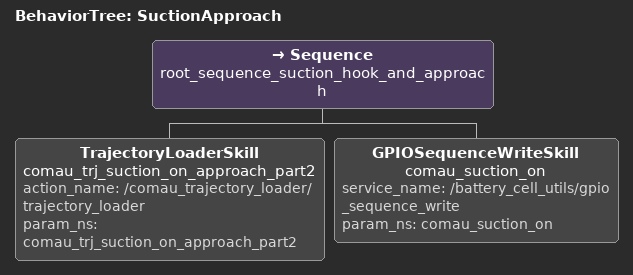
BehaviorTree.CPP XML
<root BTCPP_format="4" >
     <BehaviorTree ID="SuctionApproach">
        <Sequence name="root_sequence_suction_hook_and_approach">
            <TrajectoryLoaderSkill name="comau_trj_suction_on_approach_part2" action_name= "/comau_trajectory_loader/trajectory_loader" param_ns="comau_trj_suction_on_approach_part2"/>
            <GPIOSequenceWriteSkill name="comau_suction_on" service_name="/battery_cell_utils/gpio_sequence_write" param_ns="comau_suction_on"/>
        </Sequence>
     </BehaviorTree>
 </root>
